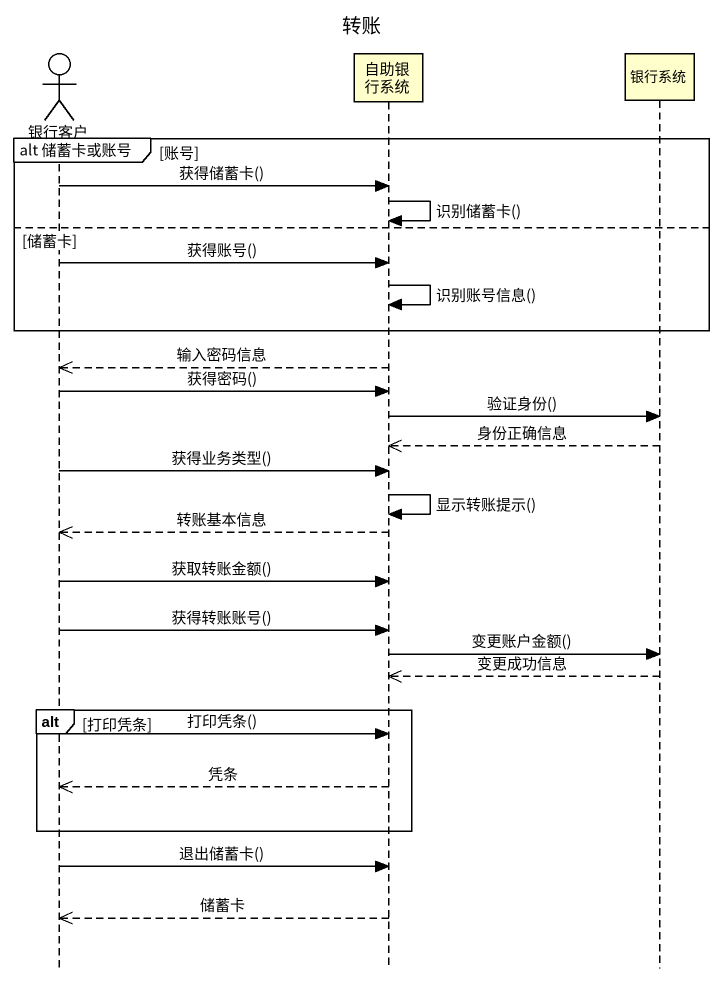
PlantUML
@startuml
title 转账
hide footbox
actor 银行客户
participant 自助银行系统
participant 银行系统

group alt 储蓄卡或账号 [账号]
  银行客户 -> 自助银行系统 : 获得储蓄卡()
  自助银行系统 -> 自助银行系统 : 识别储蓄卡()
else 储蓄卡
  银行客户 -> 自助银行系统 : 获得账号()
  自助银行系统 -> 自助银行系统 : 识别账号信息()
end
自助银行系统 -->> 银行客户 : 输入密码信息
银行客户 -> 自助银行系统 : 获得密码()
自助银行系统 -> 银行系统 : 验证身份()
银行系统 -->> 自助银行系统 : 身份正确信息
银行客户 -> 自助银行系统 : 获得业务类型()
自助银行系统 -> 自助银行系统 : 显示转账提示()
自助银行系统 -->> 银行客户 : 转账基本信息
银行客户 -> 自助银行系统 : 获取转账金额()
银行客户 -> 自助银行系统 : 获得转账账号()
自助银行系统 -> 银行系统 : 变更账户金额()
银行系统 -->> 自助银行系统 : 变更成功信息
alt 打印凭条
  银行客户 -> 自助银行系统 : 打印凭条()
  自助银行系统 -->> 银行客户 : 凭条
end
银行客户 -> 自助银行系统 : 退出储蓄卡()
自助银行系统 -->> 银行客户 : 储蓄卡
@enduml
